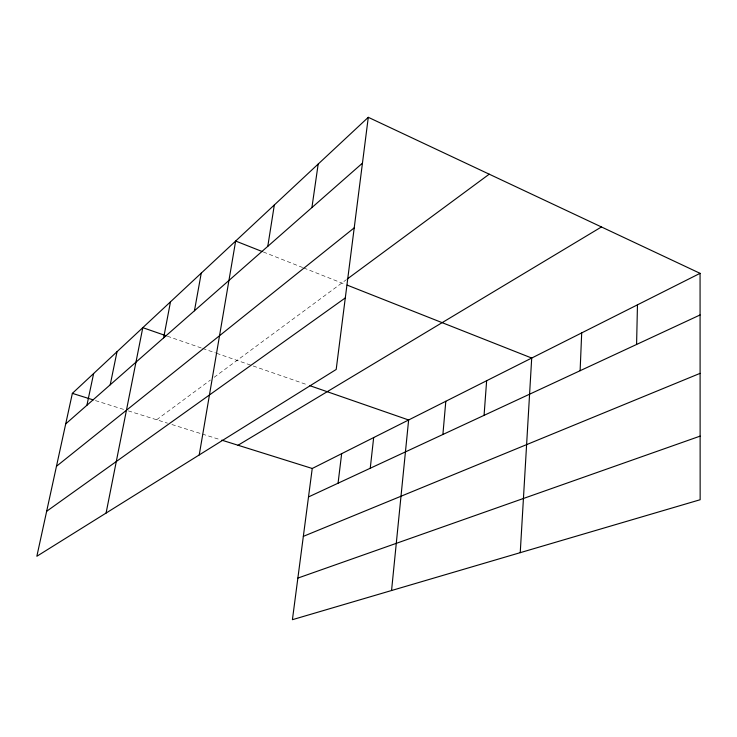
<?xml version="1.0" encoding="UTF-8"?>
<svg xmlns="http://www.w3.org/2000/svg" width="737" height="737" viewBox="0 0 737 737"><rect width="100%" height="100%" fill="white"/><g stroke="black" fill="none" stroke-linecap="round" stroke-linejoin="round"><path stroke-width="0.55" stroke-dasharray="3.69 2.76" d="M156.649 419.758L210.46 380.025M214.126 377.316L346.445 279.618M95.423 400.587L123.917 409.505M128.284 410.877L167.529 423.167M171.887 424.53L201.247 433.725M202.334 434.065L219.644 439.482M167.327 336.183L201.551 348.067M202.629 348.444L215.536 352.922M216.614 353.299L307.771 384.954M263.302 251.98L302.621 267.513M303.681 267.936L345.045 284.279"/><path stroke-width="1.11" d="M636.584 344.465L637.468 304.832M580.12 370.711L581.696 332.894M520.239 552.667L531.709 358.044L347.182 285.127M484.071 415.346L486.641 380.725M442.891 434.489L445.811 401.269M391.559 590.521L408.63 419.979L309.927 385.7M370.25 468.253L373.668 437.575M338.062 483.214L341.655 453.679M368.288 117.312L336.192 369.467L36.85 556.269L72.364 393.365L368.288 117.312L700.067 273.335L700.15 499.732L292.414 619.688L312.239 468.483L700.067 273.335M311.917 207.567L318.181 164.056M267.789 246.333L274.33 204.96M199.239 454.932L235.647 241.045L262.243 251.557M194.448 310.774L201.256 273.123M163.642 337.841L170.487 301.829M106.082 513.072L142.794 327.661L166.267 335.814M110.218 384.788L117.017 351.706M86.911 405.267L93.645 373.512M65.704 423.904L362.447 163.163M56.463 466.291L354.211 227.862M347.367 278.936L489.23 174.181M46.661 511.275L345.294 297.923M238.042 445.249L601.456 226.959M308.508 496.941L700.086 314.957M303.34 536.361L700.104 373.346M297.868 578.084L700.132 436.12M72.364 393.365L93.231 399.896M221.809 440.164L312.239 468.483"/></g></svg>
